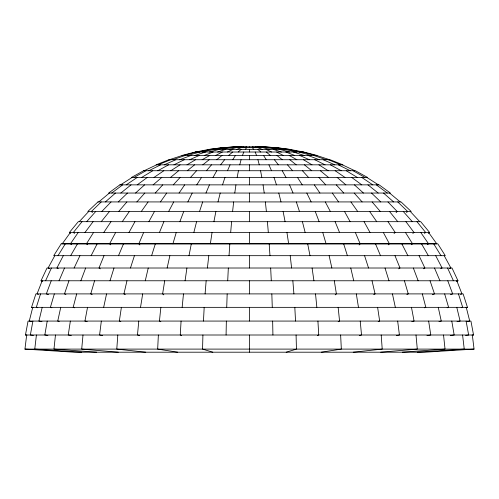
<?xml version="1.0" encoding="UTF-8"?>
<svg xmlns="http://www.w3.org/2000/svg" width="499" height="499" viewBox="0 0 499 499"><rect width="100%" height="100%" fill="white"/><g stroke="black" fill="none" stroke-linecap="round" stroke-linejoin="round"><path stroke-width="0.75" d="M249.5 352.2L249.5 335.004M249.5 321.069L249.5 307.347M249.5 268.013L249.5 255.681M249.5 221.681L249.5 211.489M226.078 335.004L226.353 321.069M202.918 335.004L202.557 349.1L212.799 352.2M226.721 307.347L227.17 293.899M227.706 280.769L228.33 268.013M158.37 335.004L157.665 349.1L177.7 352.2M203.461 321.069L204.185 307.347M181.075 321.069L180.264 335.004L181.68 335.584M229.035 255.681L229.821 243.818M117.808 335.004L116.785 349.1L145.739 352.2M205.083 293.899L206.156 280.769M230.675 232.472L231.605 221.681M82.996 335.004L81.705 349.1L118.313 352.2M138.784 321.069L137.475 335.004L139.726 335.571M182.147 307.347L183.482 293.899M160.853 307.347L159.437 321.069L160.834 321.724M55.47 335.004L53.961 349.1L96.625 352.2M232.596 211.489L233.657 201.927M207.397 268.013L208.794 255.681M36.415 335.004L34.762 349.1L81.611 352.2M472.322 335.004L474.05 349.1L425.061 352.2L73.939 352.2L24.95 349.1L26.678 335.004M101.334 321.069L99.582 335.004L102.638 335.584M234.773 193.044L235.946 184.861M185.079 280.769L186.919 268.013M121.388 307.347L119.342 321.069L120.82 321.549M210.353 243.818L212.056 232.472M70.353 321.069L68.238 335.004L71.282 335.478M140.525 307.347L142.683 293.899M164.707 280.769L162.612 293.899L163.822 294.865M47.212 321.069L44.823 335.004L47.898 335.428M32.903 321.069L30.345 335.004L33.421 335.403M26.971 335.197L25.449 335.004L28.063 321.069L470.937 321.069L473.551 335.004L472.029 335.197M87.531 307.347L84.942 321.069L87.194 321.643M237.168 177.413L238.435 170.727M189.002 255.681L191.317 243.818M213.903 221.681L215.886 211.489M103.661 307.347L106.555 293.899M60.747 307.347L57.734 321.069L59.25 321.4M167.128 268.013L169.872 255.681M126.964 280.769L123.933 293.899L125.268 294.635M145.265 280.769L148.24 268.013M42.215 307.347L38.903 321.069L41.953 321.68M217.988 201.927L220.215 193.044M32.741 307.347L29.279 321.069L31.556 321.506M193.849 232.472L196.594 221.681M76.671 293.899L73.172 307.347L74.65 307.814M239.738 164.826L241.073 159.724M94.573 280.769L90.743 293.899L92.165 294.516M54.341 293.899L50.387 307.347L51.877 307.764M172.916 243.818L176.247 232.472M110.005 280.769L113.99 268.013M40.538 293.899L36.308 307.347L37.793 307.74M151.609 255.681L155.351 243.818M33.04 307.733L31.543 307.347L35.872 293.899L463.128 293.899L467.457 307.347L465.96 307.733M130.464 268.013L134.424 255.681M222.542 184.861L224.968 177.413M199.538 211.489L202.669 201.927M68.956 280.769L64.49 293.899L65.93 294.435M51.229 280.769L46.326 293.899L48.528 294.647M80.844 280.769L85.66 268.013M179.865 221.681L183.738 211.489M42.166 280.769L37.045 293.899L38.523 294.379M242.439 155.451L243.83 152.014M104.01 255.681L99.002 268.013L100.299 268.836M159.455 232.472L163.897 221.681M118.5 255.681L123.509 243.818M205.968 193.044L209.43 184.861M143.643 232.472L138.822 243.818L139.876 244.953M59.05 280.769L64.496 268.013M227.488 170.727L230.076 164.826M45.584 280.769L51.409 268.013M42.471 281.342L41.024 280.769L46.987 268.013L452.013 268.013L457.976 280.769L456.529 281.342M74.114 268.013L79.952 255.681M187.855 201.927L192.202 193.044M91.111 255.681L97.168 243.818M63.304 255.681L56.898 268.013L58.277 268.699M168.656 211.489L173.721 201.927M115.662 232.472L109.568 243.818L110.747 244.828M54.796 255.681L48.091 268.013L49.488 268.674M148.864 221.681L154.465 211.489M128.992 232.472L134.936 221.681M213.042 177.413L216.778 170.727M70.646 255.681L77.482 243.818M58.003 255.681L65.319 243.818M93.538 232.472L86.433 243.818L87.662 244.722M232.74 159.73L235.459 155.451M196.762 184.861L201.515 177.413M103.798 232.472L110.99 221.681M179.066 193.044L184.667 184.861M78.224 232.472L70.421 243.818L71.694 244.672M122.267 221.681L129.341 211.489M160.416 201.927L166.697 193.044M141.311 211.489L148.091 201.927M70.39 232.472L62.238 243.818L436.762 243.818L428.61 232.472M84.973 232.472L93.088 221.681M220.633 164.826L224.587 159.724M82.029 221.681L73.341 232.472L74.594 233.401M101.228 221.681L109.474 211.489M245.234 149.419L246.649 147.679M70.658 233.382L69.405 232.472L78.287 221.681L420.713 221.681L429.595 232.472L428.342 233.382M118.693 211.489L126.889 201.927M206.436 170.727L211.507 164.826M86.67 221.681L95.727 211.489M136.869 201.927L144.816 193.044M190.506 177.413L196.556 170.727M155.239 193.044L162.743 184.861M173.284 184.861L180.151 177.413M359.124 244.953L360.178 243.818L355.357 232.472M79.229 221.681L88.697 211.489M101.79 211.489L111.046 201.927M396.125 212.599L397.21 211.489L387.954 201.927M101.253 201.927L91.348 211.489L92.458 212.555M118.244 201.927L127.507 193.044M406.542 212.555L407.652 211.489L397.747 201.927M238.216 152.014L241.017 149.419M135.535 193.044L144.604 184.861M394.054 233.501L395.202 232.472L388.01 221.681M105.358 201.927L115.525 193.044M153.143 184.861L161.819 177.413M388.253 244.828L389.432 243.818L383.338 232.472M98.771 201.927L109.406 193.044M228.629 155.451L232.734 152.014M170.552 177.413L178.648 170.727M187.262 170.727L194.598 164.826M216.709 159.73L222.03 155.451M120.808 193.044L131.05 184.861M202.794 164.826L209.193 159.724M335.178 294.865L336.388 293.899L334.293 280.769M412.81 233.438L414.027 232.472L405.912 221.681M111.707 193.044L122.673 184.861M424.406 233.401L425.659 232.472L416.971 221.681M137.213 184.861L147.324 177.413M411.338 244.722L412.567 243.818L405.462 232.472M154.048 177.413L163.84 170.727M126.185 184.861L137.294 177.413M427.306 244.672L428.579 243.818L420.776 232.472M120.552 184.861L132.16 177.413M170.814 170.727L180.083 164.826M398.701 268.836L399.998 268.013L394.99 255.681M141.716 177.413L152.769 170.727M186.994 164.826L195.558 159.724M134.094 177.413L145.933 170.727M202.12 159.73L209.798 155.451M373.732 294.635L375.067 293.899L372.036 280.769M157.803 170.727L168.606 164.826M423.526 268.755L424.886 268.013L419.048 255.681M215.73 155.451L222.373 152.014M148.802 170.727L160.666 164.826M440.723 268.699L442.102 268.013L435.696 255.681M173.933 164.826L184.281 159.724M144.199 170.727L156.605 164.826M227.432 152.014L232.902 149.419M449.512 268.674L450.909 268.013L444.204 255.681M338.166 321.724L339.563 321.069L338.147 307.347M189.595 159.73L199.307 155.451M164.165 164.826L175.86 159.724M406.835 294.516L408.257 293.899L404.427 280.769M236.888 149.419L241.079 147.679M317.32 335.584L318.736 335.004L317.925 321.069M158.133 164.826L170.652 159.724M204.303 155.451L213.192 152.014M179.69 159.73L191.005 155.451M432.352 294.703L434.51 293.899L430.044 280.769M172.835 159.73L185.26 155.451M450.472 294.647L452.674 293.899L447.771 280.769M169.329 159.73L182.328 155.451M217.608 152.014L225.517 149.419M460.477 294.379L461.955 293.899L456.834 280.769M378.18 321.549L379.658 321.069L377.612 307.347M194.853 155.451L205.607 152.014M424.35 307.814L425.828 307.347L422.329 293.899M243.836 147.679L246.668 146.8M286.201 352.2L296.443 349.1L296.082 335.004M187.792 155.451L199.931 152.014M447.123 307.764L448.613 307.347L444.659 293.899M183.432 155.451L196.425 152.014M461.207 307.74L462.692 307.347L458.462 293.899M209.181 152.014L219.173 149.419M229.097 149.419L235.877 147.679M411.806 321.643L414.058 321.069L411.469 307.347M359.274 335.571L361.526 335.004L360.216 321.069M202.513 152.014L214.158 149.419M438.989 321.568L441.266 321.069L438.253 307.347M197.897 152.014L210.69 149.419M457.047 321.68L460.097 321.069L456.785 307.347M195.539 152.014L208.919 149.419M467.444 321.506L469.721 321.069L466.259 307.347M222.192 149.419L231.268 147.679M396.362 335.584L399.418 335.004L397.666 321.069M238.422 147.679L243.961 146.8M216.485 149.419L227.457 147.679M426.957 335.596L430.762 335.004L428.647 321.069M321.3 352.2L341.335 349.1L340.63 335.004M212.218 149.419L224.612 147.679M450.335 335.534L454.177 335.004L451.788 321.069M209.586 149.419L222.853 147.679M465.579 335.403L468.655 335.004L466.097 321.069M233.488 147.679L241.491 146.8M353.261 352.2L382.215 349.1L381.192 335.004M229.253 147.679L239.377 146.8M380.687 352.2L417.295 349.1L416.004 335.004M225.904 147.679L237.705 146.8M402.375 352.2L445.039 349.1L443.53 335.004M223.589 147.679L236.545 146.8M222.404 147.679L235.952 146.8L263.048 146.8L276.596 147.679M417.389 352.2L464.238 349.1L462.585 335.004M69.405 232.472L429.595 232.472M41.024 280.769L457.976 280.769M31.543 307.347L467.457 307.347M25.449 335.004L473.551 335.004M24.95 349.1L474.05 349.1M262.455 146.8L275.411 147.679M261.295 146.8L273.096 147.679M259.623 146.8L269.747 147.679M257.509 146.8L265.512 147.679M276.147 147.679L289.414 149.419M274.388 147.679L286.782 149.419M271.543 147.679L282.515 149.419M255.039 146.8L260.578 147.679M267.732 147.679L276.808 149.419M290.081 149.419L303.461 152.014M288.31 149.419L301.103 152.014M284.842 149.419L296.487 152.014M263.123 147.679L269.903 149.419M279.827 149.419L289.819 152.014M302.575 152.014L315.568 155.451M299.069 152.014L311.208 155.451M252.332 146.8L255.164 147.679M293.393 152.014L304.147 155.451M273.483 149.419L281.392 152.014M316.672 155.451L329.671 159.73M313.74 155.451L326.165 159.73M307.995 155.451L319.31 159.73M285.808 152.014L294.697 155.451M328.348 159.724L340.867 164.826M257.921 147.679L262.112 149.419M323.14 159.724L334.835 164.826M299.693 155.451L309.405 159.73M266.098 149.419L271.568 152.014M342.395 164.826L354.801 170.727M314.719 159.724L325.067 164.826M338.334 164.826L350.198 170.727M276.627 152.014L283.27 155.451M330.394 164.826L341.197 170.727M289.202 155.451L296.88 159.73M353.067 170.727L364.906 177.413M303.442 159.724L312.006 164.826M346.231 170.727L357.284 177.413M318.917 164.826L328.186 170.727M366.84 177.413L378.448 184.861M361.706 177.413L372.815 184.861M335.16 170.727L344.952 177.413M351.676 177.413L361.787 184.861M376.327 184.861L387.293 193.044M289.807 159.724L296.206 164.826M367.95 184.861L378.192 193.044M304.402 164.826L311.738 170.727M276.97 155.451L282.291 159.73M320.352 170.727L328.448 177.413M389.594 193.044L400.229 201.927M266.266 152.014L270.371 155.451M337.181 177.413L345.857 184.861M383.475 193.044L393.642 201.927M354.396 184.861L363.465 193.044M257.983 149.419L260.784 152.014M371.493 193.044L380.756 201.927M410.303 211.489L419.771 221.681M318.849 177.413L325.716 184.861M336.257 184.861L343.761 193.044M302.444 170.727L308.494 177.413M354.184 193.044L362.131 201.927M403.273 211.489L412.33 221.681M372.111 201.927L380.307 211.489M287.493 164.826L292.564 170.727M252.351 147.679L253.766 149.419M389.526 211.489L397.772 221.681M274.413 159.724L278.367 164.826M350.909 201.927L357.689 211.489M332.303 193.044L338.584 201.927M369.659 211.489L376.733 221.681M314.333 184.861L319.934 193.044M297.485 177.413L302.238 184.861M263.541 155.451L266.26 159.73M433.681 243.818L441.004 255.681M421.518 243.818L428.354 255.681M282.222 170.727L285.958 177.413M364.064 221.681L370.009 232.472M344.535 211.489L350.136 221.681M325.279 201.927L330.344 211.489M401.832 243.818L407.889 255.681M306.798 193.044L311.145 201.927M447.591 268.013L453.416 280.769M268.924 164.826L271.512 170.727M434.504 268.013L439.95 280.769M289.57 184.861L293.032 193.044M375.491 243.818L380.5 255.681M335.103 221.681L339.545 232.472M255.17 152.014L256.561 155.451M315.262 211.489L319.135 221.681M413.34 268.013L418.156 280.769M296.331 201.927L299.462 211.489M274.032 177.413L276.458 184.861M364.576 255.681L368.536 268.013M343.649 243.818L347.391 255.681M385.01 268.013L388.995 280.769M322.753 232.472L326.084 243.818M257.927 159.724L259.262 164.826M302.406 221.681L305.151 232.472M278.785 193.044L281.012 201.927M350.76 268.013L353.735 280.769M329.128 255.681L331.872 268.013M392.445 293.899L395.339 307.347M307.683 243.818L309.998 255.681M283.114 211.489L285.097 221.681M260.565 170.727L261.832 177.413M356.317 293.899L358.475 307.347M286.944 232.472L288.647 243.818M312.081 268.013L313.921 280.769M263.054 184.861L264.227 193.044M290.206 255.681L291.603 268.013M265.343 201.927L266.404 211.489M315.518 293.899L316.853 307.347M267.395 221.681L268.325 232.472M292.844 280.769L293.917 293.899M269.179 243.818L269.965 255.681M294.815 307.347L295.539 321.069M270.67 268.013L271.294 280.769M271.83 293.899L272.279 307.347M272.647 321.069L272.922 335.004M249.5 146.8L249.5 147.679M249.5 149.419L249.5 152.014M249.5 155.451L249.5 159.73M249.5 164.826L249.5 170.727M249.5 177.413L249.5 184.861M249.5 193.044L249.5 201.927M249.5 232.472L249.5 243.818M249.5 280.769L249.5 293.899M61.209 243.818L53.724 255.681L445.276 255.681L437.791 243.818L61.209 243.818M97.941 201.927L87.812 211.489L411.188 211.489L401.059 201.927L97.941 201.927M119.841 184.861L108.632 193.044L390.368 193.044L379.159 184.861L119.841 184.861M143.618 170.727L131.518 177.413L367.482 177.413L355.382 170.727L143.618 170.727M168.887 159.724L156.093 164.826L342.907 164.826L330.113 159.724L168.887 159.724M195.24 152.014L181.954 155.451L317.046 155.451L303.76 152.014L195.24 152.014M222.255 147.679L208.694 149.419L290.306 149.419L276.745 147.679L222.255 147.679"/></g></svg>
